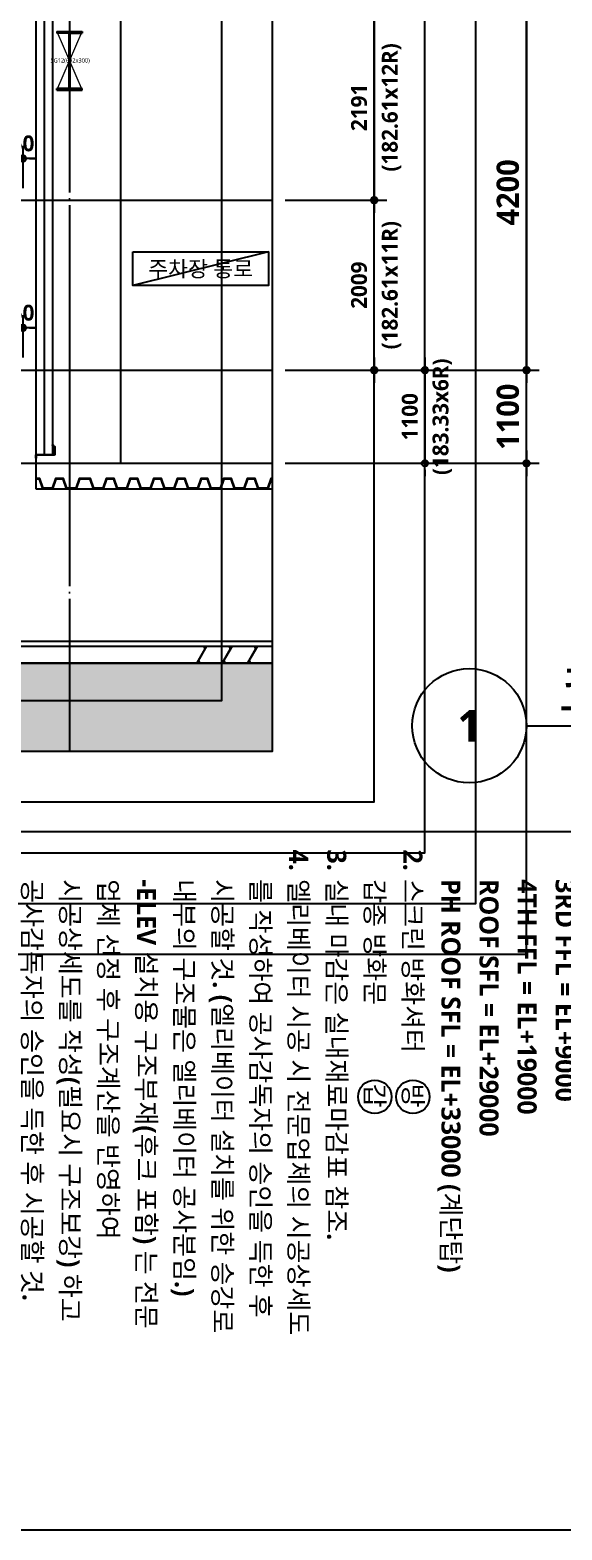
# Model space of a CAD drawing. Header units: millimetres. Extents: x 0 to 356400, y 0 to 68257.
# Drawn here: x 118807 to 125095, y 0 to 17719 of the extents above; entities that cross this region are included whole.
import ezdxf
from ezdxf.enums import TextEntityAlignment as Align

# ---------------------------------------------------------------- set-up
doc = ezdxf.new("R2010")
doc.units = ezdxf.units.MM
doc.header["$LTSCALE"] = 75
doc.linetypes.add('CEN', pattern=[62, 60, -1, 0, -1])
doc.layers.get('Defpoints').update_dxf_attribs({"color": 161})
for name, color, linetype in [('8', 8, 'Continuous'), ('A-ANNO-GRA1', 7, 'Continuous'), ('A-ANNO-GRA2', 4, 'Continuous'), ('A-ANNO-NOTE', 7, 'Continuous'), ('A-ANNO-TEXT1', 7, 'Continuous'), ('A-ANNO-TITL', 7, 'Continuous'), ('A-CEN', 1, 'CEN'), ('A-FLOR-GW', 6, 'Continuous'), ('A-SECT-DRBD', 4, 'Continuous'), ('A-SECT-MATR1', 4, 'Continuous'), ('A-SECT-MATR1-PAT', 8, 'Continuous'), ('A-SECT-MATR2', 6, 'Continuous'), ('A-ST-AXIS-CEN', 252, 'CEN'), ('A-ST-AXIS-DIM', 7, 'Continuous'), ('A-ST-CONC', 2, 'Continuous'), ('AA-XXXX-TXT1', 2, 'Continuous'), ('ELE3', 4, 'Continuous'), ('철골', 2, 'Continuous')]:
    doc.layers.add(name, color=color, linetype=linetype)
doc.layers.add('A-XXXX-NPLT', color=144, linetype='Continuous', lineweight=15, plot=False)
for name, color, linetype, plot in [('Defpoint', 161, 'Continuous', False), ('G(그리드1)', 185, 'Continuous', False), ('G(그리드2)', 235, 'Continuous', False)]:
    doc.layers.add(name, color=color, linetype=linetype, plot=plot)
doc.styles.add('SH_대대리576', font='')
doc.styles.add('SH_진천_나눔', font='NanumGothicBold.ttf')
doc.styles.add('맑은고딕', font='malgun.ttf')
doc.styles.add('성본리_나눔BO', font='')
doc.styles.get('SH_대대리576').set_extended_font_data('NanumGothic', bold=True)
doc.styles.get('성본리_나눔BO').set_extended_font_data('NanumGothic', bold=True)
doc.dimstyles.new('SHP 75', dxfattribs={"dimscale": 75, "dimtxt": 3.5, "dimasz": 1, "dimexe": 2, "dimexo": 2, "dimgap": 1, "dimtad": 1, "dimdec": 0, "dimzin": 0, "dimdsep": 46, "dimtxsty": 'SH_대대리576', "dimblk": 'DIMDOT', "dimcen": 0.09, "dimclrd": 256, "dimclre": 256, "dimclrt": 3, "dimadec": 0, "dimazin": 1, "dimtfac": 1, "dimtdec": 0, "dimtix": 1, "dimtmove": 2, "dimatfit": 0, "dimldrblk": 'DIMDOT', "dimfxl": 1, "dimtfillclr": 3, "dimtolj": 1, "dimtzin": 0, "dimlwd": -1, "dimlwe": -1, "dimarcsym": 0})
doc.dimstyles.new('SHP 75 (in)', dxfattribs={"dimscale": 75, "dimtxt": 2.5, "dimasz": 1, "dimexe": 2, "dimexo": 2, "dimgap": 1, "dimtad": 1, "dimdec": 0, "dimzin": 0, "dimdsep": 46, "dimtxsty": 'SH_대대리576', "dimblk": 'DIMDOT', "dimblk1": 'NONE', "dimblk2": 'DIMDOT', "dimcen": 0.09, "dimclrd": 256, "dimclre": 256, "dimclrt": 3, "dimadec": 0, "dimazin": 1, "dimtfac": 1, "dimtdec": 0, "dimtix": 1, "dimtmove": 2, "dimatfit": 0, "dimldrblk": 'DIMDOT', "dimfxl": 1, "dimtfillclr": 3, "dimtolj": 1, "dimtzin": 0, "dimlwd": -1, "dimlwe": -1, "dimarcsym": 0})

# ---------------------------------------------------------------- blocks, each defined once
blk = doc.blocks.new('DIMDOT')
at = {"color": 0}
blk.add_line((-2, 0), (2, 0), dxfattribs=at)
for radius in [0.5, 0.25]:
    blk.add_circle((0, 0), radius, dxfattribs=at)
blk = doc.blocks.new('*D1436')
at = {"layer": 'A-ST-AXIS-DIM'}
for p, q in [((121825, 17900), (124825, 17900)), ((124675, 17825), (124675, 13775)), ((121825, 13700), (124825, 13700))]:
    blk.add_line(p, q, dxfattribs=at)
at = {"layer": 'Defpoints', "color": 0}
for p in [(121675, 17900), (121675, 13700), (124675, 13700)]:
    blk.add_point(p, dxfattribs=at)
at = {"layer": 'A-ST-AXIS-DIM', "linetype": 'ByBlock', "xscale": 75, "yscale": 75, "zscale": 75}
for p, rotation in [((124675, 17900), 90), ((124675, 13700), 270)]:
    blk.add_blockref('DIMDOT', p, dxfattribs=dict(at, rotation=rotation))
at = {"layer": 'A-ST-AXIS-DIM', "color": 3, "insert": (124456, 15800), "char_height": 262.5, "attachment_point": 5, "rotation": 90, "style": 'SH_진천_나눔'}
blk.add_mtext('\\A1;4200', dxfattribs=at)
blk = doc.blocks.new('*D1438')
at = {"layer": 'A-ST-AXIS-DIM'}
for p, q in [((121825, 13700), (124825, 13700)), ((124675, 12675), (124675, 13625)), ((121825, 12600), (124825, 12600))]:
    blk.add_line(p, q, dxfattribs=at)
at = {"layer": 'Defpoints', "color": 0}
for p in [(121675, 13700), (124675, 13700), (121675, 12600)]:
    blk.add_point(p, dxfattribs=at)
at = {"layer": 'A-ST-AXIS-DIM', "linetype": 'ByBlock', "xscale": 75, "yscale": 75, "zscale": 75}
for p, rotation in [((124675, 13700), 90), ((124675, 12600), 270)]:
    blk.add_blockref('DIMDOT', p, dxfattribs=dict(at, rotation=rotation))
at = {"layer": 'A-ST-AXIS-DIM', "color": 3, "insert": (124456, 13150), "char_height": 262.5, "attachment_point": 5, "rotation": 90, "style": 'SH_진천_나눔'}
blk.add_mtext('\\A1;1100', dxfattribs=at)
blk = doc.blocks.new('*D1440')
at = {"layer": 'A-ST-AXIS-DIM'}
for p, q in [((121825, 15709), (123025, 15709)), ((122875, 13775), (122875, 15634)), ((121825, 13700), (123025, 13700))]:
    blk.add_line(p, q, dxfattribs=at)
at = {"layer": 'Defpoints', "color": 0}
for p in [(121675, 15709), (122875, 15709), (121675, 13700)]:
    blk.add_point(p, dxfattribs=at)
at = {"layer": 'A-ST-AXIS-DIM', "linetype": 'ByBlock', "xscale": 75, "yscale": 75, "zscale": 75}
for p, rotation in [((122875, 15709), 90), ((122875, 13700), 270)]:
    blk.add_blockref('DIMDOT', p, dxfattribs=dict(at, rotation=rotation))
at = {"layer": 'A-ST-AXIS-DIM', "color": 3, "char_height": 187.5, "attachment_point": 5, "rotation": 90, "style": 'SH_대대리576'}
for s, insert in [('\\A1;(182.61x11R)', (123080, 14704)), ('\\A1;2009', (122697, 14704))]:
    blk.add_mtext(s, dxfattribs=dict(at, insert=insert))
blk = doc.blocks.new('_None')
blk = doc.blocks.new('*D1453')
at = {"layer": 'A-ST-AXIS-DIM'}
for p, q in [((123475, 13775), (123475, 13850)), ((121825, 13700), (123625, 13700)), ((123475, 13700), (123475, 12600)), ((121825, 12600), (123625, 12600)), ((123475, 12525), (123475, 12450))]:
    blk.add_line(p, q, dxfattribs=at)
at = {"layer": 'Defpoints', "color": 0}
for p in [(121675, 13700), (121675, 12600), (123475, 12600)]:
    blk.add_point(p, dxfattribs=at)
at = {"layer": 'A-ST-AXIS-DIM', "linetype": 'ByBlock', "xscale": 75, "yscale": 75, "zscale": 75}
for p, rotation in [((123475, 13700), 270), ((123475, 12600), 90)]:
    blk.add_blockref('DIMDOT', p, dxfattribs=dict(at, rotation=rotation))
at = {"layer": 'A-ST-AXIS-DIM', "color": 3, "char_height": 187.5, "attachment_point": 5, "rotation": 90, "style": 'SH_대대리576'}
for s, insert in [('\\A1;(183.33x6R)', (123680, 13150)), ('\\A1;1100', (123297, 13150))]:
    blk.add_mtext(s, dxfattribs=dict(at, insert=insert))
blk = doc.blocks.new('*D1461')
at = {"layer": 'A-ST-AXIS-DIM'}
for p, q in [((121825, 17900), (123025, 17900)), ((122875, 17825), (122875, 15784)), ((121825, 15709), (123025, 15709))]:
    blk.add_line(p, q, dxfattribs=at)
at = {"layer": 'Defpoints', "color": 0}
for p in [(121675, 17900), (121675, 15709), (122875, 15709)]:
    blk.add_point(p, dxfattribs=at)
at = {"layer": 'A-ST-AXIS-DIM', "linetype": 'ByBlock', "xscale": 75, "yscale": 75, "zscale": 75}
for p, rotation in [((122875, 17900), 90), ((122875, 15709), 270)]:
    blk.add_blockref('DIMDOT', p, dxfattribs=dict(at, rotation=rotation))
at = {"layer": 'A-ST-AXIS-DIM', "color": 3, "char_height": 187.5, "attachment_point": 5, "rotation": 90, "style": 'SH_대대리576'}
for s, insert in [('\\A1;(182.61x12R)', (123080, 16804)), ('\\A1;2191', (122697, 16804))]:
    blk.add_mtext(s, dxfattribs=dict(at, insert=insert))
blk = doc.blocks.new('*D1837')
at = {"layer": 'A-ST-AXIS-DIM'}
for p, q in [((118575, 15850), (118575, 16350)), ((118725, 15850), (118725, 16350)), ((118500, 16200), (118425, 16200)), ((118725, 16200), (118575, 16200)), ((118800, 16200), (118875, 16200))]:
    blk.add_line(p, q, dxfattribs=at)
at = {"layer": 'Defpoints', "color": 0}
for p in [(118575, 16200), (118575, 15700), (118725, 15700)]:
    blk.add_point(p, dxfattribs=at)
at = {"layer": 'A-ST-AXIS-DIM', "linetype": 'ByBlock', "xscale": 75, "yscale": 75, "zscale": 75}
blk.add_blockref('DIMDOT', (118575, 16200), dxfattribs=at)
at = {"layer": 'A-ST-AXIS-DIM', "linetype": 'ByBlock', "xscale": 75, "yscale": 75, "zscale": 75, "rotation": 180}
blk.add_blockref('DIMDOT', (118725, 16200), dxfattribs=at)
at = {"layer": 'A-ST-AXIS-DIM', "color": 3, "insert": (118650, 16378), "char_height": 187.5, "attachment_point": 5, "style": 'SH_대대리576'}
blk.add_mtext('\\A1;150', dxfattribs=at)
blk = doc.blocks.new('*D1857')
at = {"layer": 'A-ST-AXIS-DIM'}
for p, q in [((118500, 14200), (118425, 14200)), ((118575, 13850), (118575, 14350)), ((118725, 14200), (118575, 14200)), ((118725, 13850), (118725, 14350)), ((118800, 14200), (118875, 14200))]:
    blk.add_line(p, q, dxfattribs=at)
at = {"layer": 'Defpoints', "color": 0}
for p in [(118575, 14200), (118575, 13700), (118725, 13700)]:
    blk.add_point(p, dxfattribs=at)
at = {"layer": 'A-ST-AXIS-DIM', "linetype": 'ByBlock', "xscale": 75, "yscale": 75, "zscale": 75}
blk.add_blockref('DIMDOT', (118575, 14200), dxfattribs=at)
at = {"layer": 'A-ST-AXIS-DIM', "linetype": 'ByBlock', "xscale": 75, "yscale": 75, "zscale": 75, "rotation": 180}
blk.add_blockref('DIMDOT', (118725, 14200), dxfattribs=at)
at = {"layer": 'A-ST-AXIS-DIM', "color": 3, "insert": (118650, 14378), "char_height": 187.5, "attachment_point": 5, "style": 'SH_대대리576'}
blk.add_mtext('\\A1;150', dxfattribs=at)
blk = doc.blocks.new('*U134')
at = {"layer": 'A-ANNO-TITL'}
blk.add_line((0, 0), (4450, 0), dxfattribs=at)
blk.add_circle((-450, 0), 450, dxfattribs=at)
at = {"layer": 'AA-XXXX-TXT1', "style": 'SH_진천_나눔'}
blk.add_attdef('DWG.TITLE', (250, 100), '', height=350, dxfattribs=at)
at = {"layer": 'AA-XXXX-TXT1', "color": 7, "style": 'SH_진천_나눔'}
blk.add_attdef('NO1', text='', height=300, dxfattribs=at).set_placement((-450, 0), align=Align.MIDDLE)
at = {"layer": 'AA-XXXX-TXT1', "style": 'SH_진천_나눔'}
blk.add_attdef('SCALE', text='', height=150, dxfattribs=at).set_placement((4200, -100), align=Align.TOP_RIGHT)
blk = doc.blocks.new('G$CB2E88469')
at = {"layer": 'A-XXXX-NPLT'}
for p, q in [((73, 692), (373, 0)), ((73, 0), (373, 692))]:
    blk.add_line(p, q, dxfattribs=at)
at = {"layer": '철골', "ltscale": 3}
for p, q in [((73, 692), (373, 692)), ((73, 692), (73, 672)), ((217, 672), (73, 672)), ((217, 20), (217, 672)), ((230, 20), (230, 672)), ((230, 672), (373, 672)), ((373, 692), (373, 672)), ((217, 20), (73, 20)), ((73, 0), (73, 20)), ((73, 0), (373, 0)), ((373, 20), (230, 20)), ((373, 0), (373, 20))]:
    blk.add_line(p, q, dxfattribs=at)
at = {"layer": 'A-XXXX-NPLT', "style": '맑은고딕'}
blk.add_text('SG12(692x300)', height=50, dxfattribs=at).set_placement((230, 346), align=Align.MIDDLE)
blk = doc.blocks.new('G$C3CD03619')
at = {"layer": 'A-ANNO-GRA1'}
for centre in [(11731, 11592), (11731, 9792)]:
    blk.add_circle(centre, 792, dxfattribs=at)
at = {"layer": 'A-ANNO-NOTE', "style": 'SH_대대리576'}
for s, p in [('방', (11108, 11142)), ('갑', (11108, 9342))]:
    blk.add_text(s, height=900, dxfattribs=at).set_placement(p)
at = {"layer": 'A-ANNO-TITL', "style": 'SH_대대리576'}
for s, p in [('1.', (547, 25992)), ('2.', (547, 11592)), ('3.', (547, 7992)), ('4.', (547, 6192)), ('5.', (547, -10008))]:
    blk.add_text(s, height=900, dxfattribs=at).set_placement(p, align=Align.MIDDLE_CENTER)
for s, p in [('B2ND FFL = EL-9000', (1447, 25992)), ('B1ST FFL = EL-4800', (1447, 24192)), ('1ST FFL = EL%%p0 (FH96.10)', (1447, 22392)), ('2ND FFL = EL+4500', (1447, 20592)), ('3RD FFL = EL+9000', (1447, 18792)), ('4TH FFL = EL+19000', (1447, 16992)), ('ROOF SFL = EL+29000', (1447, 15192)), ('PH ROOF SFL = EL+33000 (계단탑)', (1447, 13392)), ('스크린 방화셔터', (1447, 11592)), ('갑종 방화문', (1447, 9792)), ('실내 마감은 실내재료마감표 참조.', (1447, 7992)), ('엘리베이터 시공 시 전문업체의 시공상세도', (1447, 6192)), ('를 작성하여 공사감독자의 승인을 득한 후', (1447, 4392)), ('시공할 것. (엘리베이터 설치를 위한 승강로', (1447, 2592)), ('내부의 구조물은 엘리베이터 공사분임.)', (1447, 792)), ('-ELEV 설치용 구조부재(후크 포함) 는 전문', (1447, -1008)), ('업체 선정 후 구조계산을 반영하여', (1447, -2808)), ('시공상세도를 작성(필요시 구조보강) 하고', (1447, -4608)), ('공사감독자의 승인을 득한 후 시공할 것.', (1447, -6408)), ('화물용승강기 및 수직반송기 포함.', (1447, -8208)), ('(특별)피난계단의 적용시 마감재료는 불연', (1447, -10008)), ('재료 인증제품(불연성능 시험성적서 확보)', (1447, -11808)), ('으로서 공사감독자의 승인을 득한 후', (1447, -13608))]:
    blk.add_text(s, height=900, dxfattribs=at).set_placement(p, align=Align.MIDDLE_LEFT)

msp = doc.modelspace()

# ---------------------------------------------------------------- hatches: boundary and pattern name
at = {"layer": '8', "transparency": 33554687}
h = msp.add_hatch(color=256, dxfattribs=at)
h.dxf.hatch_style = 1
h.paths.add_polyline_path([(104375, 11090), (104375, 9800), (104375, 9200), (121675, 9200), (121675, 10240), (116815, 10240), (116815, 10310), (108592.2, 10310), (107812.2, 11090)])

# ---------------------------------------------------------------- linework, layer by layer
at = {"layer": '8'}
msp.add_lwpolyline([(104375, 11090), (104375, 9800), (104375, 9200), (121675, 9200), (121675, 10240), (116815, 10240), (116815, 10310), (108592.2, 10310), (107812.2, 11090)], close=True, dxfattribs=at)
at = {"layer": 'A-ANNO-GRA2'}
msp.add_lwpolyline([(120024.6, 15098.2), (121624.6, 15098.2), (121624.6, 14700), (120024.6, 14700)], close=True, dxfattribs=at)
at = {"layer": 'A-CEN'}
for p, q in [((118575, 15708.7), (121675, 15708.7)), ((103775, 13700), (121675, 13700)), ((112625, 12600), (121675, 12600))]:
    msp.add_line(p, q, dxfattribs=at)
at = {"layer": 'A-FLOR-GW'}
for p, q in [((118975, 21200), (118975, 12700)), ((119075, 21100), (119075, 12700))]:
    msp.add_line(p, q, dxfattribs=at)
msp.add_lwpolyline([(118878, 12702), (119098, 12702), (119098, 12797.9), (119078, 12797.9), (119078, 12817.9), (119077, 12817.9), (119077, 12809.9), (119075, 12809.9), (119075, 12819.9), (119080, 12819.9), (119080, 12799.9), (119100, 12799.9), (119100, 12700), (118880, 12700), (118880, 12660.2), (118875, 12660.2), (118875, 12670.2), (118877, 12670.2), (118877, 12662.2), (118878, 12662.2)], close=True, dxfattribs=at)
at = {"layer": 'A-SECT-DRBD'}
for points in [[(121675, 12420), (121655, 12420), (121615.6, 12305.3), (121507.8, 12305.3), (121468.3, 12420), (121375, 12420), (121335.6, 12305.3), (121227.8, 12305.3), (121188.3, 12420), (121095, 12420), (121055.5, 12305.3), (120947.8, 12305.3), (120908.3, 12420), (120828.3, 12420), (120788.8, 12305.3), (120681.2, 12305.3), (120641.7, 12420), (120548.3, 12420), (120508.8, 12305.3), (120401, 12305.3), (120361.7, 12420), (120268.3, 12420), (120228.8, 12305.3), (120121.1, 12305.3), (120081.7, 12420), (119988.3, 12420), (119948.8, 12305.3), (119841.2, 12305.3), (119801.7, 12420), (119708.3, 12420), (119668.8, 12305.3), (119561.2, 12305.3), (119521.7, 12420), (119388.3, 12420), (119348.8, 12305.3), (119241.2, 12305.3), (119201.7, 12420), (119108.3, 12420), (119068.8, 12305.3), (118961.2, 12305.3), (118921.7, 12420), (118875, 12420)], [(121675, 12414.7), (121658.8, 12414.7), (121619.4, 12300), (121504, 12300), (121464.5, 12414.7), (121378.8, 12414.7), (121339.4, 12300), (121224, 12300), (121184.5, 12414.7), (121098.8, 12414.7), (121059.3, 12300), (120944, 12300), (120904.5, 12414.7), (120832.1, 12414.7), (120792.6, 12300), (120677.4, 12300), (120637.9, 12414.7), (120552.1, 12414.7), (120512.6, 12300), (120397.2, 12300), (120357.9, 12414.7), (120272.1, 12414.7), (120232.6, 12300), (120117.3, 12300), (120077.9, 12414.7), (119992.1, 12414.7), (119952.6, 12300), (119837.4, 12300), (119797.9, 12414.7), (119712.1, 12414.7), (119672.6, 12300), (119557.4, 12300), (119517.9, 12414.7), (119392.1, 12414.7), (119352.6, 12300), (119237.4, 12300), (119197.9, 12414.7), (119112.1, 12414.7), (119072.6, 12300), (118957.4, 12300), (118917.9, 12414.7), (118875, 12414.7)]]:
    msp.add_lwpolyline(points, dxfattribs=at)
at = {"layer": 'A-SECT-MATR1'}
msp.add_line((118875, 12600), (121675, 12600), dxfattribs=at)
at = {"layer": 'A-SECT-MATR1-PAT'}
for points in [[(120895, 10440), (120779.5, 10240), (120796.9, 10270), (120814.2, 10240), (120796.9, 10270), (120877.7, 10410), (120860.4, 10440)], [(121195, 10440), (121079.5, 10240), (121096.9, 10270), (121114.2, 10240), (121096.9, 10270), (121177.7, 10410), (121160.4, 10440)], [(121495, 10440), (121379.5, 10240), (121396.9, 10270), (121414.2, 10240), (121396.9, 10270), (121477.7, 10410), (121460.4, 10440)]]:
    msp.add_lwpolyline(points, dxfattribs=at)
at = {"layer": 'A-SECT-MATR2'}
for p, q in [((117015, 10440), (121675, 10440)), ((116815, 10240), (121675, 10240))]:
    msp.add_line(p, q, dxfattribs=at)
at = {"layer": 'A-ST-AXIS-CEN'}
msp.add_line((119275, 57500), (119275, 9200), dxfattribs=at)
at = {"layer": 'A-ST-CONC'}
for p, q in [((118875, 31350), (118875, 12300)), ((118875, 12300), (121675, 12300)), ((117075, 10500), (121675, 10500))]:
    msp.add_line(p, q, dxfattribs=at)
at = {"layer": 'Defpoint'}
for points in [[(133650, 63000), (133650, 0), (89100, 0), (89100, 63000)], [(90600, 61500), (90600, 8250), (132150, 8250), (132150, 61500)]]:
    msp.add_lwpolyline(points, close=True, dxfattribs=at)
at = {"layer": 'ELE3'}
msp.add_line((119875, 21100), (119875, 12600), dxfattribs=at)
at = {"layer": 'G(그리드1)'}
for points in [[(124675, 59900), (98075, 59900), (98075, 6800), (124675, 6800)], [(124675, 59900), (100775, 59900), (100775, 6800), (124675, 6800)], [(124075, 59300), (101375, 59300), (101375, 7400), (124075, 7400)], [(123475, 58700), (101975, 58700), (101975, 8000), (123475, 8000)], [(122875, 58100), (102575, 58100), (102575, 8600), (122875, 8600)], [(121675, 57500), (103775, 57500), (103775, 9200), (121675, 9200)]]:
    msp.add_lwpolyline(points, close=True, dxfattribs=at)
at = {"layer": 'G(그리드2)'}
msp.add_line((121624.6, 15098.2), (120024.6, 14700), dxfattribs=at)
msp.add_lwpolyline([(121075, 56900), (104375, 56900), (104375, 9800), (121075, 9800)], close=True, dxfattribs=at)

# ---------------------------------------------------------------- block references
msp.add_blockref('G$CB2E88469', (119051.9, 17008))
ref = msp.add_blockref('*U134', (124674.9, 9500), dxfattribs=dict(xscale=1.5, yscale=1.5, zscale=1.5))
ref.add_attrib('SCALE', 'SCALE : 1/75 (A3:1/150)', dxfattribs={"layer": 'A-ANNO-TITL', "height": 225, "style": 'SH_진천_나눔'}).set_placement((130975, 9350), align=Align.TOP_RIGHT)
ref.add_attrib('DWG.TITLE', '코어#3 부분단면도', (125049.9, 9650), dxfattribs={"layer": 'A-ANNO-TITL', "height": 521.86, "style": 'SH_진천_나눔'})
ref.add_attrib('NO1', '1', dxfattribs={"layer": 'A-ANNO-TITL', "color": 7, "height": 375, "style": 'SH_진천_나눔'}).set_placement((123999.9, 9500), align=Align.MIDDLE)
at = {"xscale": 0.2500000000000001, "yscale": 0.2500000000000001, "zscale": 0.2500000000000001, "rotation": 270}
msp.add_blockref('G$C3CD03619', (120434.7, 8049.4), dxfattribs=at)

# ---------------------------------------------------------------- texts
at = {"layer": 'A-ANNO-TEXT1', "style": '성본리_나눔BO'}
msp.add_text('주차장 통로', height=187.5, dxfattribs=at).set_placement((120824.6, 14899.1), align=Align.MIDDLE)

# ---------------------------------------------------------------- dimensions: what is measured, and where the dimension line sits
at = {"layer": 'A-ST-AXIS-DIM'}
for base, p1, p2, angle, dimstyle, override, picture, middle in [((124675, 13700), (121675, 17900), (121675, 13700), 90, 'SHP 75', {"dimtxsty": 'SH_진천_나눔', "dimldrblk": 'DIMDOT'}, '*D1436', (124455.7, 15800)), ((118575, 16200), (118725, 15700), (118575, 15700), 0, 'SHP 75 (in)', {"dimtxsty": 'SH_대대리576', "dimldrblk": 'DIMDOT'}, '*D1837', (118650, 16378.1)), ((118575, 14200), (118725, 13700), (118575, 13700), 0, 'SHP 75 (in)', {"dimtxsty": 'SH_대대리576', "dimldrblk": 'DIMDOT'}, '*D1857', (118650, 14378.1)), ((124675, 13700), (121675, 12600), (121675, 13700), 270, 'SHP 75', {"dimtxsty": 'SH_진천_나눔', "dimldrblk": 'DIMDOT'}, '*D1438', (124456.1, 13150))]:
    dim = msp.add_linear_dim(base=base, p1=p1, p2=p2, angle=angle, dimstyle=dimstyle, override=override, dxfattribs=at)
    dim.commit()
    dim.dimension.update_dxf_attribs({"geometry": picture, "text_midpoint": middle})
for base, p1, p2, angle, text, picture, middle in [((122875, 15708.7), (121675, 17900), (121675, 15708.7), 90, '<>\\X(182.61x12R)', '*D1461', (122875, 16804.3)), ((122875, 15708.7), (121675, 13700), (121675, 15708.7), 270, '<>\\X(182.61x11R)', '*D1440', (122875, 14704.3)), ((123475, 12600), (121675, 13700), (121675, 12600), 90, '<>\\X(183.33x6R)', '*D1453', (123475, 13150))]:
    dim = msp.add_linear_dim(base=base, p1=p1, p2=p2, angle=angle, text=text, dimstyle='SHP 75 (in)', override={"dimtxsty": 'SH_대대리576', "dimldrblk": 'DIMDOT'}, dxfattribs=at)
    dim.commit()
    dim.dimension.update_dxf_attribs({"geometry": picture, "text_midpoint": middle})

doc.saveas('drawing.dxf')
